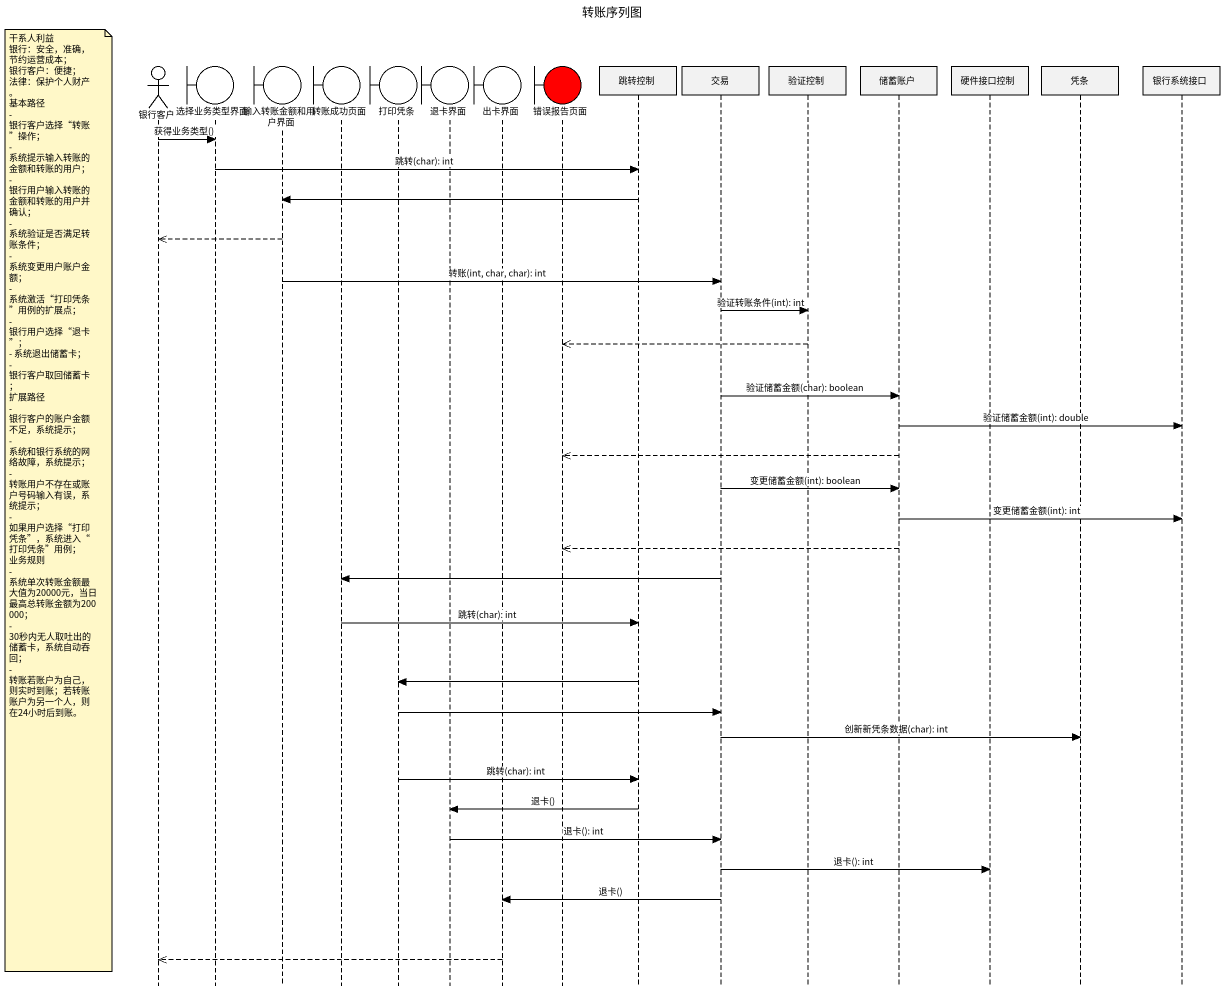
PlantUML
@startuml
title 转账序列图
hide footbox
actor 银行客户
boundary 选择业务类型界面
boundary 输入转账金额和用户界面
boundary 转账成功页面
boundary 打印凭条
boundary 退卡界面
boundary 出卡界面
boundary 错误报告页面 #FF0000
participant 跳转控制
participant 交易
participant 验证控制
participant 储蓄账户
participant 硬件接口控制
participant 凭条
participant 银行系统接口

银行客户 -> 选择业务类型界面 : 获得业务类型()
选择业务类型界面 -> 跳转控制 : 跳转(char): int
跳转控制 -> 输入转账金额和用户界面
输入转账金额和用户界面 -->> 银行客户
输入转账金额和用户界面 -> 交易 : 转账(int, char, char): int
交易 -> 验证控制 : 验证转账条件(int): int
验证控制 -->> 错误报告页面
交易 -> 储蓄账户 : 验证储蓄金额(char): boolean
储蓄账户 -> 银行系统接口 : 验证储蓄金额(int): double
储蓄账户 -->> 错误报告页面
交易 -> 储蓄账户 : 变更储蓄金额(int): boolean
note left of 银行客户
  干系人利益
  银行：安全，准确，节约运营成本；
  银行客户：便捷；
  法律：保护个人财产。
  基本路径
  - 银行客户选择“转账”操作；
  - 系统提示输入转账的金额和转账的用户；
  - 银行用户输入转账的金额和转账的用户并确认；
  - 系统验证是否满足转账条件；
  - 系统变更用户账户金额；
  - 系统激活“打印凭条”用例的扩展点；
  - 银行用户选择“退卡”；
  - 系统退出储蓄卡；
  - 银行客户取回储蓄卡；
  扩展路径
  - 银行客户的账户金额不足，系统提示；
  - 系统和银行系统的网络故障，系统提示；
  - 转账用户不存在或账户号码输入有误，系统提示；
  - 如果用户选择“打印凭条”，系统进入“打印凭条”用例；
  业务规则
  - 系统单次转账金额最大值为20000元，当日最高总转账金额为200000；
  - 30秒内无人取吐出的储蓄卡，系统自动吞回；
  - 转账若账户为自己，则实时到账；若转账账户为另一个人，则在24小时后到账。
end note
储蓄账户 -> 银行系统接口 : 变更储蓄金额(int): int
储蓄账户 -->> 错误报告页面
交易 -> 转账成功页面
转账成功页面 -> 跳转控制 : 跳转(char): int
跳转控制 -> 打印凭条
打印凭条 -> 交易
交易 -> 凭条 : 创新新凭条数据(char): int
打印凭条 -> 跳转控制 : 跳转(char): int
跳转控制 -> 退卡界面 : 退卡()
退卡界面 -> 交易 : 退卡(): int
交易 -> 硬件接口控制 : 退卡(): int
交易 -> 出卡界面 : 退卡()
出卡界面 -->> 银行客户
@enduml
